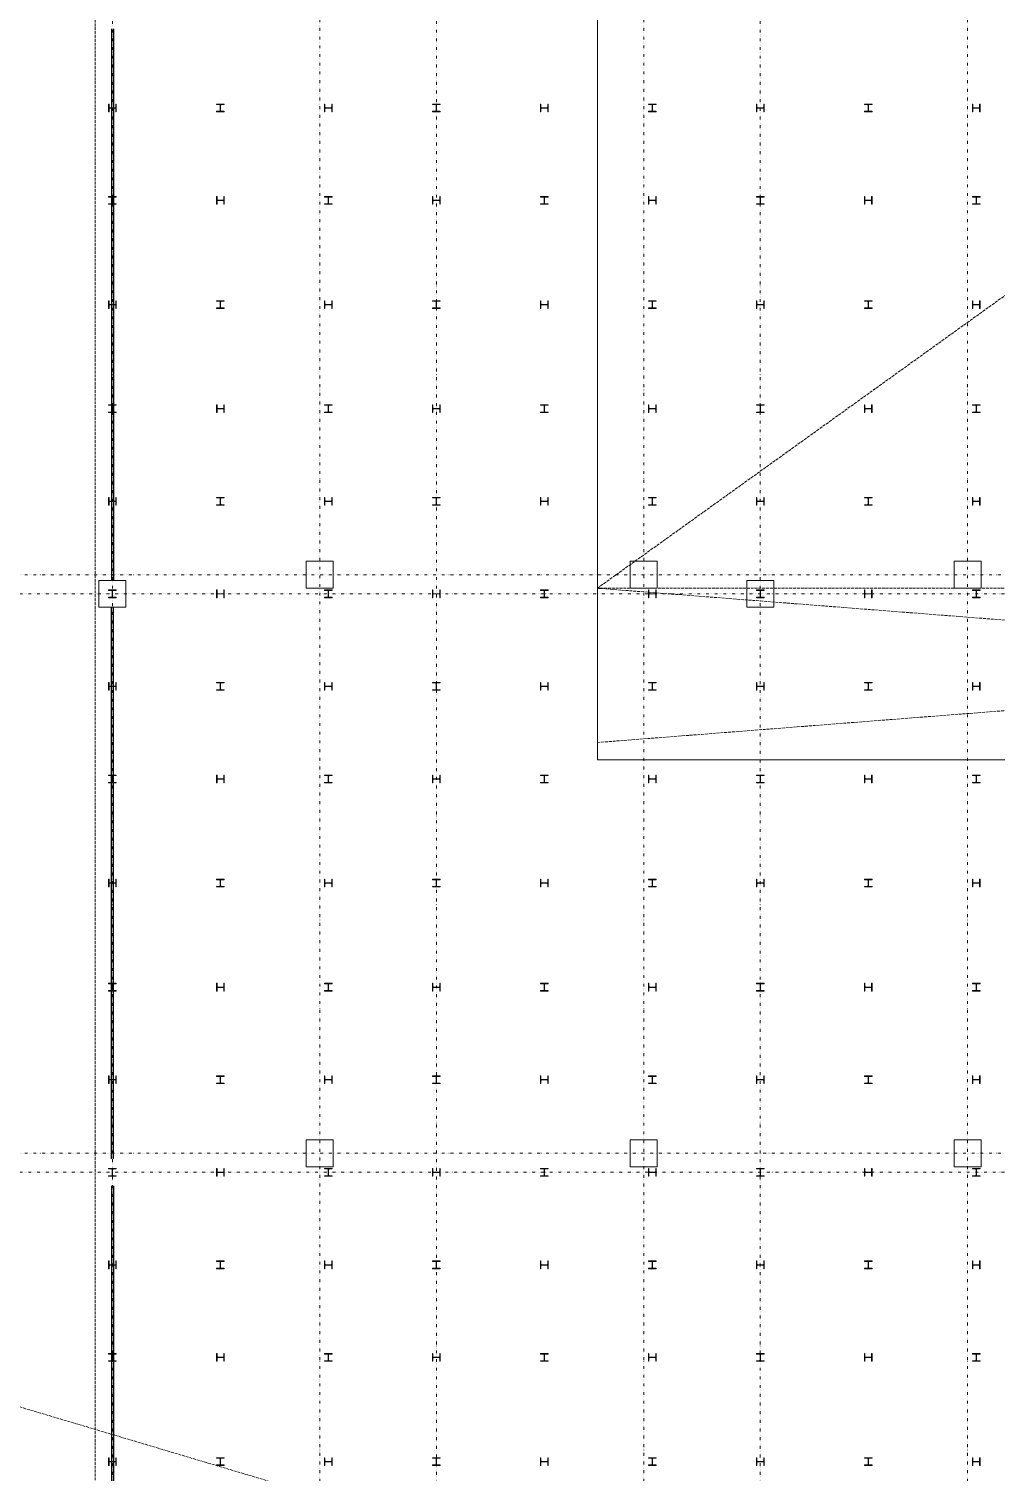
# Model space of a CAD drawing. Extents: x -168053 to 290600, y -560063 to 131745.
# Drawn here: x 174232 to 199316, y 37225 to 74650 of the extents above; entities that cross this region are included whole.
import ezdxf

# ---------------------------------------------------------------- set-up
doc = ezdxf.new("R2010")
doc.units = 0
doc.header["$LTSCALE"] = 250
for name, pattern in [('H12PL1$0$HIDDEN', [0.4, 0.3, -0.1]), ('H12PL1$0$JJP_三點線', [0.9, 0.3, -0.15, 0, -0.15, 0, -0.15, 0, -0.15]), ('H12PL25$0$HIDDEN', [0.4, 0.3, -0.1]), ('H12PL25$0$JJP_三點線', [0.9, 0.3, -0.15, 0, -0.15, 0, -0.15, 0, -0.15])]:
    doc.linetypes.add(name, pattern=pattern)
for name, color, linetype in [('H12PL1$0$A-OBJE-2D', 252, 'Continuous'), ('H12PL1$0$S-COL', 252, 'Continuous'), ('H12PL1$0$S-GRID', 252, 'Continuous'), ('H12PL25$0$A-ZONE', 252, 'Continuous'), ('H12PL25$0$S-COL', 252, 'Continuous'), ('H12PL25$0$S-GRID', 252, 'Continuous'), ('XFDP20$0$A-W-P3_(50K)', 9, 'Continuous')]:
    doc.layers.add(name, color=color, linetype=linetype)

# ---------------------------------------------------------------- blocks, each defined once
blk = doc.blocks.new('XFDP20')
at = {"layer": 'XFDP20$0$A-W-P3_(50K)', "ltscale": 0.5}
for p, q in [((176375, 74650), (176375, 60350)), ((176425, 74650), (176425, 60350)), ((176375, 45350), (176375, 59650)), ((176425, 45350), (176425, 59650)), ((176375, 44650), (176375, 30350)), ((176425, 44650), (176425, 30350))]:
    blk.add_line(p, q, dxfattribs=at)
blk = doc.blocks.new('H12PL25')
at = {"layer": 'H12PL25$0$A-ZONE', "linetype": 'H12PL25$0$HIDDEN', "lineweight": 0}
blk.add_lwpolyline([(175950, 86290), (175950, 350)], dxfattribs=at)
at = {"layer": 'H12PL25$0$S-COL', "lineweight": 0, "flags": 128}
for points in [[(176300, 72700), (176312, 72700), (176312, 72617, 0.41421356), (176325, 72604), (176475, 72604, 0.41421356), (176488, 72617), (176488, 72700), (176500, 72700), (176500, 72500), (176488, 72500), (176488, 72583, 0.41421356), (176475, 72596), (176325, 72596, 0.41421356), (176312, 72583), (176312, 72500), (176300, 72500)], [(179100, 72500), (179100, 72512), (179183, 72512, 0.41421356), (179196, 72525), (179196, 72675, 0.41421356), (179183, 72688), (179100, 72688), (179100, 72700), (179300, 72700), (179300, 72688), (179217, 72688, 0.41421356), (179204, 72675), (179204, 72525, 0.41421356), (179217, 72512), (179300, 72512), (179300, 72500)], [(181900, 72700), (181912, 72700), (181912, 72617, 0.41421356), (181925, 72604), (182075, 72604, 0.41421356), (182088, 72617), (182088, 72700), (182100, 72700), (182100, 72500), (182088, 72500), (182088, 72583, 0.41421356), (182075, 72596), (181925, 72596, 0.41421356), (181912, 72583), (181912, 72500), (181900, 72500)], [(184700, 72500), (184700, 72512), (184783, 72512, 0.41421356), (184796, 72525), (184796, 72675, 0.41421356), (184783, 72688), (184700, 72688), (184700, 72700), (184900, 72700), (184900, 72688), (184817, 72688, 0.41421356), (184804, 72675), (184804, 72525, 0.41421356), (184817, 72512), (184900, 72512), (184900, 72500)], [(187500, 72700), (187512, 72700), (187512, 72617, 0.41421356), (187525, 72604), (187675, 72604, 0.41421356), (187688, 72617), (187688, 72700), (187700, 72700), (187700, 72500), (187688, 72500), (187688, 72583, 0.41421356), (187675, 72596), (187525, 72596, 0.41421356), (187512, 72583), (187512, 72500), (187500, 72500)], [(190300, 72500), (190300, 72512), (190383, 72512, 0.41421356), (190396, 72525), (190396, 72675, 0.41421356), (190383, 72688), (190300, 72688), (190300, 72700), (190500, 72700), (190500, 72688), (190417, 72688, 0.41421356), (190404, 72675), (190404, 72525, 0.41421356), (190417, 72512), (190500, 72512), (190500, 72500)], [(193100, 72700), (193112, 72700), (193112, 72617, 0.41421356), (193125, 72604), (193275, 72604, 0.41421356), (193288, 72617), (193288, 72700), (193300, 72700), (193300, 72500), (193288, 72500), (193288, 72583, 0.41421356), (193275, 72596), (193125, 72596, 0.41421356), (193112, 72583), (193112, 72500), (193100, 72500)], [(195900, 72500), (195900, 72512), (195983, 72512, 0.41421356), (195996, 72525), (195996, 72675, 0.41421356), (195983, 72688), (195900, 72688), (195900, 72700), (196100, 72700), (196100, 72688), (196017, 72688, 0.41421356), (196004, 72675), (196004, 72525, 0.41421356), (196017, 72512), (196100, 72512), (196100, 72500)], [(198700, 72700), (198712, 72700), (198712, 72617, 0.41421356), (198725, 72604), (198875, 72604, 0.41421356), (198888, 72617), (198888, 72700), (198900, 72700), (198900, 72500), (198888, 72500), (198888, 72583, 0.41421356), (198875, 72596), (198725, 72596, 0.41421356), (198712, 72583), (198712, 72500), (198700, 72500)], [(176300, 70100), (176300, 70112), (176383, 70112, 0.41421356), (176396, 70125), (176396, 70275, 0.41421356), (176383, 70288), (176300, 70288), (176300, 70300), (176500, 70300), (176500, 70288), (176417, 70288, 0.41421356), (176404, 70275), (176404, 70125, 0.41421356), (176417, 70112), (176500, 70112), (176500, 70100)], [(179100, 70300), (179112, 70300), (179112, 70217, 0.41421356), (179125, 70204), (179275, 70204, 0.41421356), (179288, 70217), (179288, 70300), (179300, 70300), (179300, 70100), (179288, 70100), (179288, 70183, 0.41421356), (179275, 70196), (179125, 70196, 0.41421356), (179112, 70183), (179112, 70100), (179100, 70100)], [(181900, 70100), (181900, 70112), (181983, 70112, 0.41421356), (181996, 70125), (181996, 70275, 0.41421356), (181983, 70288), (181900, 70288), (181900, 70300), (182100, 70300), (182100, 70288), (182017, 70288, 0.41421356), (182004, 70275), (182004, 70125, 0.41421356), (182017, 70112), (182100, 70112), (182100, 70100)], [(184700, 70300), (184712, 70300), (184712, 70217, 0.41421356), (184725, 70204), (184875, 70204, 0.41421356), (184888, 70217), (184888, 70300), (184900, 70300), (184900, 70100), (184888, 70100), (184888, 70183, 0.41421356), (184875, 70196), (184725, 70196, 0.41421356), (184712, 70183), (184712, 70100), (184700, 70100)], [(187500, 70100), (187500, 70112), (187583, 70112, 0.41421356), (187596, 70125), (187596, 70275, 0.41421356), (187583, 70288), (187500, 70288), (187500, 70300), (187700, 70300), (187700, 70288), (187617, 70288, 0.41421356), (187604, 70275), (187604, 70125, 0.41421356), (187617, 70112), (187700, 70112), (187700, 70100)], [(190300, 70300), (190312, 70300), (190312, 70217, 0.41421356), (190325, 70204), (190475, 70204, 0.41421356), (190488, 70217), (190488, 70300), (190500, 70300), (190500, 70100), (190488, 70100), (190488, 70183, 0.41421356), (190475, 70196), (190325, 70196, 0.41421356), (190312, 70183), (190312, 70100), (190300, 70100)], [(193100, 70100), (193100, 70112), (193183, 70112, 0.41421356), (193196, 70125), (193196, 70275, 0.41421356), (193183, 70288), (193100, 70288), (193100, 70300), (193300, 70300), (193300, 70288), (193217, 70288, 0.41421356), (193204, 70275), (193204, 70125, 0.41421356), (193217, 70112), (193300, 70112), (193300, 70100)], [(195900, 70300), (195912, 70300), (195912, 70217, 0.41421356), (195925, 70204), (196075, 70204, 0.41421356), (196088, 70217), (196088, 70300), (196100, 70300), (196100, 70100), (196088, 70100), (196088, 70183, 0.41421356), (196075, 70196), (195925, 70196, 0.41421356), (195912, 70183), (195912, 70100), (195900, 70100)], [(198700, 70100), (198700, 70112), (198783, 70112, 0.41421356), (198796, 70125), (198796, 70275, 0.41421356), (198783, 70288), (198700, 70288), (198700, 70300), (198900, 70300), (198900, 70288), (198817, 70288, 0.41421356), (198804, 70275), (198804, 70125, 0.41421356), (198817, 70112), (198900, 70112), (198900, 70100)], [(176300, 67600), (176312, 67600), (176312, 67517, 0.41421356), (176325, 67504), (176475, 67504, 0.41421356), (176488, 67517), (176488, 67600), (176500, 67600), (176500, 67400), (176488, 67400), (176488, 67483, 0.41421356), (176475, 67496), (176325, 67496, 0.41421356), (176312, 67483), (176312, 67400), (176300, 67400)], [(179100, 67400), (179100, 67412), (179183, 67412, 0.41421356), (179196, 67425), (179196, 67575, 0.41421356), (179183, 67588), (179100, 67588), (179100, 67600), (179300, 67600), (179300, 67588), (179217, 67588, 0.41421356), (179204, 67575), (179204, 67425, 0.41421356), (179217, 67412), (179300, 67412), (179300, 67400)], [(181900, 67600), (181912, 67600), (181912, 67517, 0.41421356), (181925, 67504), (182075, 67504, 0.41421356), (182088, 67517), (182088, 67600), (182100, 67600), (182100, 67400), (182088, 67400), (182088, 67483, 0.41421356), (182075, 67496), (181925, 67496, 0.41421356), (181912, 67483), (181912, 67400), (181900, 67400)], [(184700, 67400), (184700, 67412), (184783, 67412, 0.41421356), (184796, 67425), (184796, 67575, 0.41421356), (184783, 67588), (184700, 67588), (184700, 67600), (184900, 67600), (184900, 67588), (184817, 67588, 0.41421356), (184804, 67575), (184804, 67425, 0.41421356), (184817, 67412), (184900, 67412), (184900, 67400)], [(187500, 67600), (187512, 67600), (187512, 67517, 0.41421356), (187525, 67504), (187675, 67504, 0.41421356), (187688, 67517), (187688, 67600), (187700, 67600), (187700, 67400), (187688, 67400), (187688, 67483, 0.41421356), (187675, 67496), (187525, 67496, 0.41421356), (187512, 67483), (187512, 67400), (187500, 67400)], [(190300, 67400), (190300, 67412), (190383, 67412, 0.41421356), (190396, 67425), (190396, 67575, 0.41421356), (190383, 67588), (190300, 67588), (190300, 67600), (190500, 67600), (190500, 67588), (190417, 67588, 0.41421356), (190404, 67575), (190404, 67425, 0.41421356), (190417, 67412), (190500, 67412), (190500, 67400)], [(193100, 67600), (193112, 67600), (193112, 67517, 0.41421356), (193125, 67504), (193275, 67504, 0.41421356), (193288, 67517), (193288, 67600), (193300, 67600), (193300, 67400), (193288, 67400), (193288, 67483, 0.41421356), (193275, 67496), (193125, 67496, 0.41421356), (193112, 67483), (193112, 67400), (193100, 67400)], [(195900, 67400), (195900, 67412), (195983, 67412, 0.41421356), (195996, 67425), (195996, 67575, 0.41421356), (195983, 67588), (195900, 67588), (195900, 67600), (196100, 67600), (196100, 67588), (196017, 67588, 0.41421356), (196004, 67575), (196004, 67425, 0.41421356), (196017, 67412), (196100, 67412), (196100, 67400)], [(198700, 67600), (198712, 67600), (198712, 67517, 0.41421356), (198725, 67504), (198875, 67504, 0.41421356), (198888, 67517), (198888, 67600), (198900, 67600), (198900, 67400), (198888, 67400), (198888, 67483, 0.41421356), (198875, 67496), (198725, 67496, 0.41421356), (198712, 67483), (198712, 67400), (198700, 67400)], [(176300, 64700), (176300, 64712), (176383, 64712, 0.41421356), (176396, 64725), (176396, 64875, 0.41421356), (176383, 64888), (176300, 64888), (176300, 64900), (176500, 64900), (176500, 64888), (176417, 64888, 0.41421356), (176404, 64875), (176404, 64725, 0.41421356), (176417, 64712), (176500, 64712), (176500, 64700)], [(179100, 64900), (179112, 64900), (179112, 64817, 0.41421356), (179125, 64804), (179275, 64804, 0.41421356), (179288, 64817), (179288, 64900), (179300, 64900), (179300, 64700), (179288, 64700), (179288, 64783, 0.41421356), (179275, 64796), (179125, 64796, 0.41421356), (179112, 64783), (179112, 64700), (179100, 64700)], [(181900, 64700), (181900, 64712), (181983, 64712, 0.41421356), (181996, 64725), (181996, 64875, 0.41421356), (181983, 64888), (181900, 64888), (181900, 64900), (182100, 64900), (182100, 64888), (182017, 64888, 0.41421356), (182004, 64875), (182004, 64725, 0.41421356), (182017, 64712), (182100, 64712), (182100, 64700)], [(184700, 64900), (184712, 64900), (184712, 64817, 0.41421356), (184725, 64804), (184875, 64804, 0.41421356), (184888, 64817), (184888, 64900), (184900, 64900), (184900, 64700), (184888, 64700), (184888, 64783, 0.41421356), (184875, 64796), (184725, 64796, 0.41421356), (184712, 64783), (184712, 64700), (184700, 64700)], [(187500, 64700), (187500, 64712), (187583, 64712, 0.41421356), (187596, 64725), (187596, 64875, 0.41421356), (187583, 64888), (187500, 64888), (187500, 64900), (187700, 64900), (187700, 64888), (187617, 64888, 0.41421356), (187604, 64875), (187604, 64725, 0.41421356), (187617, 64712), (187700, 64712), (187700, 64700)], [(190300, 64900), (190312, 64900), (190312, 64817, 0.41421356), (190325, 64804), (190475, 64804, 0.41421356), (190488, 64817), (190488, 64900), (190500, 64900), (190500, 64700), (190488, 64700), (190488, 64783, 0.41421356), (190475, 64796), (190325, 64796, 0.41421356), (190312, 64783), (190312, 64700), (190300, 64700)], [(193100, 64700), (193100, 64712), (193183, 64712, 0.41421356), (193196, 64725), (193196, 64875, 0.41421356), (193183, 64888), (193100, 64888), (193100, 64900), (193300, 64900), (193300, 64888), (193217, 64888, 0.41421356), (193204, 64875), (193204, 64725, 0.41421356), (193217, 64712), (193300, 64712), (193300, 64700)], [(195900, 64900), (195912, 64900), (195912, 64817, 0.41421356), (195925, 64804), (196075, 64804, 0.41421356), (196088, 64817), (196088, 64900), (196100, 64900), (196100, 64700), (196088, 64700), (196088, 64783, 0.41421356), (196075, 64796), (195925, 64796, 0.41421356), (195912, 64783), (195912, 64700), (195900, 64700)], [(198700, 64700), (198700, 64712), (198783, 64712, 0.41421356), (198796, 64725), (198796, 64875, 0.41421356), (198783, 64888), (198700, 64888), (198700, 64900), (198900, 64900), (198900, 64888), (198817, 64888, 0.41421356), (198804, 64875), (198804, 64725, 0.41421356), (198817, 64712), (198900, 64712), (198900, 64700)], [(176300, 62500), (176312, 62500), (176312, 62417, 0.41421356), (176325, 62404), (176475, 62404, 0.41421356), (176488, 62417), (176488, 62500), (176500, 62500), (176500, 62300), (176488, 62300), (176488, 62383, 0.41421356), (176475, 62396), (176325, 62396, 0.41421356), (176312, 62383), (176312, 62300), (176300, 62300)], [(179100, 62300), (179100, 62312), (179183, 62312, 0.41421356), (179196, 62325), (179196, 62475, 0.41421356), (179183, 62488), (179100, 62488), (179100, 62500), (179300, 62500), (179300, 62488), (179217, 62488, 0.41421356), (179204, 62475), (179204, 62325, 0.41421356), (179217, 62312), (179300, 62312), (179300, 62300)], [(181900, 62500), (181912, 62500), (181912, 62417, 0.41421356), (181925, 62404), (182075, 62404, 0.41421356), (182088, 62417), (182088, 62500), (182100, 62500), (182100, 62300), (182088, 62300), (182088, 62383, 0.41421356), (182075, 62396), (181925, 62396, 0.41421356), (181912, 62383), (181912, 62300), (181900, 62300)], [(184700, 62300), (184700, 62312), (184783, 62312, 0.41421356), (184796, 62325), (184796, 62475, 0.41421356), (184783, 62488), (184700, 62488), (184700, 62500), (184900, 62500), (184900, 62488), (184817, 62488, 0.41421356), (184804, 62475), (184804, 62325, 0.41421356), (184817, 62312), (184900, 62312), (184900, 62300)], [(187500, 62500), (187512, 62500), (187512, 62417, 0.41421356), (187525, 62404), (187675, 62404, 0.41421356), (187688, 62417), (187688, 62500), (187700, 62500), (187700, 62300), (187688, 62300), (187688, 62383, 0.41421356), (187675, 62396), (187525, 62396, 0.41421356), (187512, 62383), (187512, 62300), (187500, 62300)], [(190300, 62300), (190300, 62312), (190383, 62312, 0.41421356), (190396, 62325), (190396, 62475, 0.41421356), (190383, 62488), (190300, 62488), (190300, 62500), (190500, 62500), (190500, 62488), (190417, 62488, 0.41421356), (190404, 62475), (190404, 62325, 0.41421356), (190417, 62312), (190500, 62312), (190500, 62300)], [(193100, 62500), (193112, 62500), (193112, 62417, 0.41421356), (193125, 62404), (193275, 62404, 0.41421356), (193288, 62417), (193288, 62500), (193300, 62500), (193300, 62300), (193288, 62300), (193288, 62383, 0.41421356), (193275, 62396), (193125, 62396, 0.41421356), (193112, 62383), (193112, 62300), (193100, 62300)], [(195900, 62300), (195900, 62312), (195983, 62312, 0.41421356), (195996, 62325), (195996, 62475, 0.41421356), (195983, 62488), (195900, 62488), (195900, 62500), (196100, 62500), (196100, 62488), (196017, 62488, 0.41421356), (196004, 62475), (196004, 62325, 0.41421356), (196017, 62312), (196100, 62312), (196100, 62300)], [(198700, 62500), (198712, 62500), (198712, 62417, 0.41421356), (198725, 62404), (198875, 62404, 0.41421356), (198888, 62417), (198888, 62500), (198900, 62500), (198900, 62300), (198888, 62300), (198888, 62383, 0.41421356), (198875, 62396), (198725, 62396, 0.41421356), (198712, 62383), (198712, 62300), (198700, 62300)], [(176300, 59900), (176300, 59912), (176383, 59912, 0.41421356), (176396, 59925), (176396, 60075, 0.41421356), (176383, 60088), (176300, 60088), (176300, 60100), (176500, 60100), (176500, 60088), (176417, 60088, 0.41421356), (176404, 60075), (176404, 59925, 0.41421356), (176417, 59912), (176500, 59912), (176500, 59900)], [(179100, 60100), (179112, 60100), (179112, 60017, 0.41421356), (179125, 60004), (179275, 60004, 0.41421356), (179288, 60017), (179288, 60100), (179300, 60100), (179300, 59900), (179288, 59900), (179288, 59983, 0.41421356), (179275, 59996), (179125, 59996, 0.41421356), (179112, 59983), (179112, 59900), (179100, 59900)], [(181900, 59900), (181900, 59912), (181983, 59912, 0.41421356), (181996, 59925), (181996, 60075, 0.41421356), (181983, 60088), (181900, 60088), (181900, 60100), (182100, 60100), (182100, 60088), (182017, 60088, 0.41421356), (182004, 60075), (182004, 59925, 0.41421356), (182017, 59912), (182100, 59912), (182100, 59900)], [(184700, 60100), (184712, 60100), (184712, 60017, 0.41421356), (184725, 60004), (184875, 60004, 0.41421356), (184888, 60017), (184888, 60100), (184900, 60100), (184900, 59900), (184888, 59900), (184888, 59983, 0.41421356), (184875, 59996), (184725, 59996, 0.41421356), (184712, 59983), (184712, 59900), (184700, 59900)], [(187500, 59900), (187500, 59912), (187583, 59912, 0.41421356), (187596, 59925), (187596, 60075, 0.41421356), (187583, 60088), (187500, 60088), (187500, 60100), (187700, 60100), (187700, 60088), (187617, 60088, 0.41421356), (187604, 60075), (187604, 59925, 0.41421356), (187617, 59912), (187700, 59912), (187700, 59900)], [(190300, 60100), (190312, 60100), (190312, 60017, 0.41421356), (190325, 60004), (190475, 60004, 0.41421356), (190488, 60017), (190488, 60100), (190500, 60100), (190500, 59900), (190488, 59900), (190488, 59983, 0.41421356), (190475, 59996), (190325, 59996, 0.41421356), (190312, 59983), (190312, 59900), (190300, 59900)], [(193100, 59900), (193100, 59912), (193183, 59912, 0.41421356), (193196, 59925), (193196, 60075, 0.41421356), (193183, 60088), (193100, 60088), (193100, 60100), (193300, 60100), (193300, 60088), (193217, 60088, 0.41421356), (193204, 60075), (193204, 59925, 0.41421356), (193217, 59912), (193300, 59912), (193300, 59900)], [(195900, 60100), (195912, 60100), (195912, 60017, 0.41421356), (195925, 60004), (196075, 60004, 0.41421356), (196088, 60017), (196088, 60100), (196100, 60100), (196100, 59900), (196088, 59900), (196088, 59983, 0.41421356), (196075, 59996), (195925, 59996, 0.41421356), (195912, 59983), (195912, 59900), (195900, 59900)], [(198700, 59900), (198700, 59912), (198783, 59912, 0.41421356), (198796, 59925), (198796, 60075, 0.41421356), (198783, 60088), (198700, 60088), (198700, 60100), (198900, 60100), (198900, 60088), (198817, 60088, 0.41421356), (198804, 60075), (198804, 59925, 0.41421356), (198817, 59912), (198900, 59912), (198900, 59900)], [(176300, 57700), (176312, 57700), (176312, 57617, 0.41421356), (176325, 57604), (176475, 57604, 0.41421356), (176488, 57617), (176488, 57700), (176500, 57700), (176500, 57500), (176488, 57500), (176488, 57583, 0.41421356), (176475, 57596), (176325, 57596, 0.41421356), (176312, 57583), (176312, 57500), (176300, 57500)], [(179100, 57500), (179100, 57512), (179183, 57512, 0.41421356), (179196, 57525), (179196, 57675, 0.41421356), (179183, 57688), (179100, 57688), (179100, 57700), (179300, 57700), (179300, 57688), (179217, 57688, 0.41421356), (179204, 57675), (179204, 57525, 0.41421356), (179217, 57512), (179300, 57512), (179300, 57500)], [(181900, 57700), (181912, 57700), (181912, 57617, 0.41421356), (181925, 57604), (182075, 57604, 0.41421356), (182088, 57617), (182088, 57700), (182100, 57700), (182100, 57500), (182088, 57500), (182088, 57583, 0.41421356), (182075, 57596), (181925, 57596, 0.41421356), (181912, 57583), (181912, 57500), (181900, 57500)], [(184700, 57500), (184700, 57512), (184783, 57512, 0.41421356), (184796, 57525), (184796, 57675, 0.41421356), (184783, 57688), (184700, 57688), (184700, 57700), (184900, 57700), (184900, 57688), (184817, 57688, 0.41421356), (184804, 57675), (184804, 57525, 0.41421356), (184817, 57512), (184900, 57512), (184900, 57500)], [(187500, 57700), (187512, 57700), (187512, 57617, 0.41421356), (187525, 57604), (187675, 57604, 0.41421356), (187688, 57617), (187688, 57700), (187700, 57700), (187700, 57500), (187688, 57500), (187688, 57583, 0.41421356), (187675, 57596), (187525, 57596, 0.41421356), (187512, 57583), (187512, 57500), (187500, 57500)], [(190300, 57500), (190300, 57512), (190383, 57512, 0.41421356), (190396, 57525), (190396, 57675, 0.41421356), (190383, 57688), (190300, 57688), (190300, 57700), (190500, 57700), (190500, 57688), (190417, 57688, 0.41421356), (190404, 57675), (190404, 57525, 0.41421356), (190417, 57512), (190500, 57512), (190500, 57500)], [(193100, 57700), (193112, 57700), (193112, 57617, 0.41421356), (193125, 57604), (193275, 57604, 0.41421356), (193288, 57617), (193288, 57700), (193300, 57700), (193300, 57500), (193288, 57500), (193288, 57583, 0.41421356), (193275, 57596), (193125, 57596, 0.41421356), (193112, 57583), (193112, 57500), (193100, 57500)], [(195900, 57500), (195900, 57512), (195983, 57512, 0.41421356), (195996, 57525), (195996, 57675, 0.41421356), (195983, 57688), (195900, 57688), (195900, 57700), (196100, 57700), (196100, 57688), (196017, 57688, 0.41421356), (196004, 57675), (196004, 57525, 0.41421356), (196017, 57512), (196100, 57512), (196100, 57500)], [(198700, 57700), (198712, 57700), (198712, 57617, 0.41421356), (198725, 57604), (198875, 57604, 0.41421356), (198888, 57617), (198888, 57700), (198900, 57700), (198900, 57500), (198888, 57500), (198888, 57583, 0.41421356), (198875, 57596), (198725, 57596, 0.41421356), (198712, 57583), (198712, 57500), (198700, 57500)], [(176300, 55100), (176300, 55112), (176383, 55112, 0.41421356), (176396, 55125), (176396, 55275, 0.41421356), (176383, 55288), (176300, 55288), (176300, 55300), (176500, 55300), (176500, 55288), (176417, 55288, 0.41421356), (176404, 55275), (176404, 55125, 0.41421356), (176417, 55112), (176500, 55112), (176500, 55100)], [(179100, 55300), (179112, 55300), (179112, 55217, 0.41421356), (179125, 55204), (179275, 55204, 0.41421356), (179288, 55217), (179288, 55300), (179300, 55300), (179300, 55100), (179288, 55100), (179288, 55183, 0.41421356), (179275, 55196), (179125, 55196, 0.41421356), (179112, 55183), (179112, 55100), (179100, 55100)], [(181900, 55100), (181900, 55112), (181983, 55112, 0.41421356), (181996, 55125), (181996, 55275, 0.41421356), (181983, 55288), (181900, 55288), (181900, 55300), (182100, 55300), (182100, 55288), (182017, 55288, 0.41421356), (182004, 55275), (182004, 55125, 0.41421356), (182017, 55112), (182100, 55112), (182100, 55100)], [(184700, 55300), (184712, 55300), (184712, 55217, 0.41421356), (184725, 55204), (184875, 55204, 0.41421356), (184888, 55217), (184888, 55300), (184900, 55300), (184900, 55100), (184888, 55100), (184888, 55183, 0.41421356), (184875, 55196), (184725, 55196, 0.41421356), (184712, 55183), (184712, 55100), (184700, 55100)], [(187500, 55100), (187500, 55112), (187583, 55112, 0.41421356), (187596, 55125), (187596, 55275, 0.41421356), (187583, 55288), (187500, 55288), (187500, 55300), (187700, 55300), (187700, 55288), (187617, 55288, 0.41421356), (187604, 55275), (187604, 55125, 0.41421356), (187617, 55112), (187700, 55112), (187700, 55100)], [(190300, 55300), (190312, 55300), (190312, 55217, 0.41421356), (190325, 55204), (190475, 55204, 0.41421356), (190488, 55217), (190488, 55300), (190500, 55300), (190500, 55100), (190488, 55100), (190488, 55183, 0.41421356), (190475, 55196), (190325, 55196, 0.41421356), (190312, 55183), (190312, 55100), (190300, 55100)], [(193100, 55100), (193100, 55112), (193183, 55112, 0.41421356), (193196, 55125), (193196, 55275, 0.41421356), (193183, 55288), (193100, 55288), (193100, 55300), (193300, 55300), (193300, 55288), (193217, 55288, 0.41421356), (193204, 55275), (193204, 55125, 0.41421356), (193217, 55112), (193300, 55112), (193300, 55100)], [(195900, 55300), (195912, 55300), (195912, 55217, 0.41421356), (195925, 55204), (196075, 55204, 0.41421356), (196088, 55217), (196088, 55300), (196100, 55300), (196100, 55100), (196088, 55100), (196088, 55183, 0.41421356), (196075, 55196), (195925, 55196, 0.41421356), (195912, 55183), (195912, 55100), (195900, 55100)], [(198700, 55100), (198700, 55112), (198783, 55112, 0.41421356), (198796, 55125), (198796, 55275, 0.41421356), (198783, 55288), (198700, 55288), (198700, 55300), (198900, 55300), (198900, 55288), (198817, 55288, 0.41421356), (198804, 55275), (198804, 55125, 0.41421356), (198817, 55112), (198900, 55112), (198900, 55100)], [(176300, 52600), (176312, 52600), (176312, 52517, 0.41421356), (176325, 52504), (176475, 52504, 0.41421356), (176488, 52517), (176488, 52600), (176500, 52600), (176500, 52400), (176488, 52400), (176488, 52483, 0.41421356), (176475, 52496), (176325, 52496, 0.41421356), (176312, 52483), (176312, 52400), (176300, 52400)], [(179100, 52400), (179100, 52412), (179183, 52412, 0.41421356), (179196, 52425), (179196, 52575, 0.41421356), (179183, 52588), (179100, 52588), (179100, 52600), (179300, 52600), (179300, 52588), (179217, 52588, 0.41421356), (179204, 52575), (179204, 52425, 0.41421356), (179217, 52412), (179300, 52412), (179300, 52400)], [(181900, 52600), (181912, 52600), (181912, 52517, 0.41421356), (181925, 52504), (182075, 52504, 0.41421356), (182088, 52517), (182088, 52600), (182100, 52600), (182100, 52400), (182088, 52400), (182088, 52483, 0.41421356), (182075, 52496), (181925, 52496, 0.41421356), (181912, 52483), (181912, 52400), (181900, 52400)], [(184700, 52400), (184700, 52412), (184783, 52412, 0.41421356), (184796, 52425), (184796, 52575, 0.41421356), (184783, 52588), (184700, 52588), (184700, 52600), (184900, 52600), (184900, 52588), (184817, 52588, 0.41421356), (184804, 52575), (184804, 52425, 0.41421356), (184817, 52412), (184900, 52412), (184900, 52400)], [(187500, 52600), (187512, 52600), (187512, 52517, 0.41421356), (187525, 52504), (187675, 52504, 0.41421356), (187688, 52517), (187688, 52600), (187700, 52600), (187700, 52400), (187688, 52400), (187688, 52483, 0.41421356), (187675, 52496), (187525, 52496, 0.41421356), (187512, 52483), (187512, 52400), (187500, 52400)], [(190300, 52400), (190300, 52412), (190383, 52412, 0.41421356), (190396, 52425), (190396, 52575, 0.41421356), (190383, 52588), (190300, 52588), (190300, 52600), (190500, 52600), (190500, 52588), (190417, 52588, 0.41421356), (190404, 52575), (190404, 52425, 0.41421356), (190417, 52412), (190500, 52412), (190500, 52400)], [(193100, 52600), (193112, 52600), (193112, 52517, 0.41421356), (193125, 52504), (193275, 52504, 0.41421356), (193288, 52517), (193288, 52600), (193300, 52600), (193300, 52400), (193288, 52400), (193288, 52483, 0.41421356), (193275, 52496), (193125, 52496, 0.41421356), (193112, 52483), (193112, 52400), (193100, 52400)], [(195900, 52400), (195900, 52412), (195983, 52412, 0.41421356), (195996, 52425), (195996, 52575, 0.41421356), (195983, 52588), (195900, 52588), (195900, 52600), (196100, 52600), (196100, 52588), (196017, 52588, 0.41421356), (196004, 52575), (196004, 52425, 0.41421356), (196017, 52412), (196100, 52412), (196100, 52400)], [(198700, 52600), (198712, 52600), (198712, 52517, 0.41421356), (198725, 52504), (198875, 52504, 0.41421356), (198888, 52517), (198888, 52600), (198900, 52600), (198900, 52400), (198888, 52400), (198888, 52483, 0.41421356), (198875, 52496), (198725, 52496, 0.41421356), (198712, 52483), (198712, 52400), (198700, 52400)], [(176300, 49700), (176300, 49712), (176383, 49712, 0.41421356), (176396, 49725), (176396, 49875, 0.41421356), (176383, 49888), (176300, 49888), (176300, 49900), (176500, 49900), (176500, 49888), (176417, 49888, 0.41421356), (176404, 49875), (176404, 49725, 0.41421356), (176417, 49712), (176500, 49712), (176500, 49700)], [(179100, 49900), (179112, 49900), (179112, 49817, 0.41421356), (179125, 49804), (179275, 49804, 0.41421356), (179288, 49817), (179288, 49900), (179300, 49900), (179300, 49700), (179288, 49700), (179288, 49783, 0.41421356), (179275, 49796), (179125, 49796, 0.41421356), (179112, 49783), (179112, 49700), (179100, 49700)], [(181900, 49700), (181900, 49712), (181983, 49712, 0.41421356), (181996, 49725), (181996, 49875, 0.41421356), (181983, 49888), (181900, 49888), (181900, 49900), (182100, 49900), (182100, 49888), (182017, 49888, 0.41421356), (182004, 49875), (182004, 49725, 0.41421356), (182017, 49712), (182100, 49712), (182100, 49700)], [(184700, 49900), (184712, 49900), (184712, 49817, 0.41421356), (184725, 49804), (184875, 49804, 0.41421356), (184888, 49817), (184888, 49900), (184900, 49900), (184900, 49700), (184888, 49700), (184888, 49783, 0.41421356), (184875, 49796), (184725, 49796, 0.41421356), (184712, 49783), (184712, 49700), (184700, 49700)], [(187500, 49700), (187500, 49712), (187583, 49712, 0.41421356), (187596, 49725), (187596, 49875, 0.41421356), (187583, 49888), (187500, 49888), (187500, 49900), (187700, 49900), (187700, 49888), (187617, 49888, 0.41421356), (187604, 49875), (187604, 49725, 0.41421356), (187617, 49712), (187700, 49712), (187700, 49700)], [(190300, 49900), (190312, 49900), (190312, 49817, 0.41421356), (190325, 49804), (190475, 49804, 0.41421356), (190488, 49817), (190488, 49900), (190500, 49900), (190500, 49700), (190488, 49700), (190488, 49783, 0.41421356), (190475, 49796), (190325, 49796, 0.41421356), (190312, 49783), (190312, 49700), (190300, 49700)], [(193100, 49700), (193100, 49712), (193183, 49712, 0.41421356), (193196, 49725), (193196, 49875, 0.41421356), (193183, 49888), (193100, 49888), (193100, 49900), (193300, 49900), (193300, 49888), (193217, 49888, 0.41421356), (193204, 49875), (193204, 49725, 0.41421356), (193217, 49712), (193300, 49712), (193300, 49700)], [(195900, 49900), (195912, 49900), (195912, 49817, 0.41421356), (195925, 49804), (196075, 49804, 0.41421356), (196088, 49817), (196088, 49900), (196100, 49900), (196100, 49700), (196088, 49700), (196088, 49783, 0.41421356), (196075, 49796), (195925, 49796, 0.41421356), (195912, 49783), (195912, 49700), (195900, 49700)], [(198700, 49700), (198700, 49712), (198783, 49712, 0.41421356), (198796, 49725), (198796, 49875, 0.41421356), (198783, 49888), (198700, 49888), (198700, 49900), (198900, 49900), (198900, 49888), (198817, 49888, 0.41421356), (198804, 49875), (198804, 49725, 0.41421356), (198817, 49712), (198900, 49712), (198900, 49700)], [(176300, 47500), (176312, 47500), (176312, 47417, 0.41421356), (176325, 47404), (176475, 47404, 0.41421356), (176488, 47417), (176488, 47500), (176500, 47500), (176500, 47300), (176488, 47300), (176488, 47383, 0.41421356), (176475, 47396), (176325, 47396, 0.41421356), (176312, 47383), (176312, 47300), (176300, 47300)], [(179100, 47300), (179100, 47312), (179183, 47312, 0.41421356), (179196, 47325), (179196, 47475, 0.41421356), (179183, 47488), (179100, 47488), (179100, 47500), (179300, 47500), (179300, 47488), (179217, 47488, 0.41421356), (179204, 47475), (179204, 47325, 0.41421356), (179217, 47312), (179300, 47312), (179300, 47300)], [(181900, 47500), (181912, 47500), (181912, 47417, 0.41421356), (181925, 47404), (182075, 47404, 0.41421356), (182088, 47417), (182088, 47500), (182100, 47500), (182100, 47300), (182088, 47300), (182088, 47383, 0.41421356), (182075, 47396), (181925, 47396, 0.41421356), (181912, 47383), (181912, 47300), (181900, 47300)], [(184700, 47300), (184700, 47312), (184783, 47312, 0.41421356), (184796, 47325), (184796, 47475, 0.41421356), (184783, 47488), (184700, 47488), (184700, 47500), (184900, 47500), (184900, 47488), (184817, 47488, 0.41421356), (184804, 47475), (184804, 47325, 0.41421356), (184817, 47312), (184900, 47312), (184900, 47300)], [(187500, 47500), (187512, 47500), (187512, 47417, 0.41421356), (187525, 47404), (187675, 47404, 0.41421356), (187688, 47417), (187688, 47500), (187700, 47500), (187700, 47300), (187688, 47300), (187688, 47383, 0.41421356), (187675, 47396), (187525, 47396, 0.41421356), (187512, 47383), (187512, 47300), (187500, 47300)], [(190300, 47300), (190300, 47312), (190383, 47312, 0.41421356), (190396, 47325), (190396, 47475, 0.41421356), (190383, 47488), (190300, 47488), (190300, 47500), (190500, 47500), (190500, 47488), (190417, 47488, 0.41421356), (190404, 47475), (190404, 47325, 0.41421356), (190417, 47312), (190500, 47312), (190500, 47300)], [(193100, 47500), (193112, 47500), (193112, 47417, 0.41421356), (193125, 47404), (193275, 47404, 0.41421356), (193288, 47417), (193288, 47500), (193300, 47500), (193300, 47300), (193288, 47300), (193288, 47383, 0.41421356), (193275, 47396), (193125, 47396, 0.41421356), (193112, 47383), (193112, 47300), (193100, 47300)], [(195900, 47300), (195900, 47312), (195983, 47312, 0.41421356), (195996, 47325), (195996, 47475, 0.41421356), (195983, 47488), (195900, 47488), (195900, 47500), (196100, 47500), (196100, 47488), (196017, 47488, 0.41421356), (196004, 47475), (196004, 47325, 0.41421356), (196017, 47312), (196100, 47312), (196100, 47300)], [(198700, 47500), (198712, 47500), (198712, 47417, 0.41421356), (198725, 47404), (198875, 47404, 0.41421356), (198888, 47417), (198888, 47500), (198900, 47500), (198900, 47300), (198888, 47300), (198888, 47383, 0.41421356), (198875, 47396), (198725, 47396, 0.41421356), (198712, 47383), (198712, 47300), (198700, 47300)], [(176300, 44900), (176300, 44912), (176383, 44912, 0.41421356), (176396, 44925), (176396, 45075, 0.41421356), (176383, 45088), (176300, 45088), (176300, 45100), (176500, 45100), (176500, 45088), (176417, 45088, 0.41421356), (176404, 45075), (176404, 44925, 0.41421356), (176417, 44912), (176500, 44912), (176500, 44900)], [(179100, 45100), (179112, 45100), (179112, 45017, 0.41421356), (179125, 45004), (179275, 45004, 0.41421356), (179288, 45017), (179288, 45100), (179300, 45100), (179300, 44900), (179288, 44900), (179288, 44983, 0.41421356), (179275, 44996), (179125, 44996, 0.41421356), (179112, 44983), (179112, 44900), (179100, 44900)], [(181900, 44900), (181900, 44912), (181983, 44912, 0.41421356), (181996, 44925), (181996, 45075, 0.41421356), (181983, 45088), (181900, 45088), (181900, 45100), (182100, 45100), (182100, 45088), (182017, 45088, 0.41421356), (182004, 45075), (182004, 44925, 0.41421356), (182017, 44912), (182100, 44912), (182100, 44900)], [(184700, 45100), (184712, 45100), (184712, 45017, 0.41421356), (184725, 45004), (184875, 45004, 0.41421356), (184888, 45017), (184888, 45100), (184900, 45100), (184900, 44900), (184888, 44900), (184888, 44983, 0.41421356), (184875, 44996), (184725, 44996, 0.41421356), (184712, 44983), (184712, 44900), (184700, 44900)], [(187500, 44900), (187500, 44912), (187583, 44912, 0.41421356), (187596, 44925), (187596, 45075, 0.41421356), (187583, 45088), (187500, 45088), (187500, 45100), (187700, 45100), (187700, 45088), (187617, 45088, 0.41421356), (187604, 45075), (187604, 44925, 0.41421356), (187617, 44912), (187700, 44912), (187700, 44900)], [(190300, 45100), (190312, 45100), (190312, 45017, 0.41421356), (190325, 45004), (190475, 45004, 0.41421356), (190488, 45017), (190488, 45100), (190500, 45100), (190500, 44900), (190488, 44900), (190488, 44983, 0.41421356), (190475, 44996), (190325, 44996, 0.41421356), (190312, 44983), (190312, 44900), (190300, 44900)], [(193100, 44900), (193100, 44912), (193183, 44912, 0.41421356), (193196, 44925), (193196, 45075, 0.41421356), (193183, 45088), (193100, 45088), (193100, 45100), (193300, 45100), (193300, 45088), (193217, 45088, 0.41421356), (193204, 45075), (193204, 44925, 0.41421356), (193217, 44912), (193300, 44912), (193300, 44900)], [(195900, 45100), (195912, 45100), (195912, 45017, 0.41421356), (195925, 45004), (196075, 45004, 0.41421356), (196088, 45017), (196088, 45100), (196100, 45100), (196100, 44900), (196088, 44900), (196088, 44983, 0.41421356), (196075, 44996), (195925, 44996, 0.41421356), (195912, 44983), (195912, 44900), (195900, 44900)], [(198700, 44900), (198700, 44912), (198783, 44912, 0.41421356), (198796, 44925), (198796, 45075, 0.41421356), (198783, 45088), (198700, 45088), (198700, 45100), (198900, 45100), (198900, 45088), (198817, 45088, 0.41421356), (198804, 45075), (198804, 44925, 0.41421356), (198817, 44912), (198900, 44912), (198900, 44900)], [(176300, 42700), (176312, 42700), (176312, 42617, 0.41421356), (176325, 42604), (176475, 42604, 0.41421356), (176488, 42617), (176488, 42700), (176500, 42700), (176500, 42500), (176488, 42500), (176488, 42583, 0.41421356), (176475, 42596), (176325, 42596, 0.41421356), (176312, 42583), (176312, 42500), (176300, 42500)], [(179100, 42500), (179100, 42512), (179183, 42512, 0.41421356), (179196, 42525), (179196, 42675, 0.41421356), (179183, 42688), (179100, 42688), (179100, 42700), (179300, 42700), (179300, 42688), (179217, 42688, 0.41421356), (179204, 42675), (179204, 42525, 0.41421356), (179217, 42512), (179300, 42512), (179300, 42500)], [(181900, 42700), (181912, 42700), (181912, 42617, 0.41421356), (181925, 42604), (182075, 42604, 0.41421356), (182088, 42617), (182088, 42700), (182100, 42700), (182100, 42500), (182088, 42500), (182088, 42583, 0.41421356), (182075, 42596), (181925, 42596, 0.41421356), (181912, 42583), (181912, 42500), (181900, 42500)], [(184700, 42500), (184700, 42512), (184783, 42512, 0.41421356), (184796, 42525), (184796, 42675, 0.41421356), (184783, 42688), (184700, 42688), (184700, 42700), (184900, 42700), (184900, 42688), (184817, 42688, 0.41421356), (184804, 42675), (184804, 42525, 0.41421356), (184817, 42512), (184900, 42512), (184900, 42500)], [(187500, 42700), (187512, 42700), (187512, 42617, 0.41421356), (187525, 42604), (187675, 42604, 0.41421356), (187688, 42617), (187688, 42700), (187700, 42700), (187700, 42500), (187688, 42500), (187688, 42583, 0.41421356), (187675, 42596), (187525, 42596, 0.41421356), (187512, 42583), (187512, 42500), (187500, 42500)], [(190300, 42500), (190300, 42512), (190383, 42512, 0.41421356), (190396, 42525), (190396, 42675, 0.41421356), (190383, 42688), (190300, 42688), (190300, 42700), (190500, 42700), (190500, 42688), (190417, 42688, 0.41421356), (190404, 42675), (190404, 42525, 0.41421356), (190417, 42512), (190500, 42512), (190500, 42500)], [(193100, 42700), (193112, 42700), (193112, 42617, 0.41421356), (193125, 42604), (193275, 42604, 0.41421356), (193288, 42617), (193288, 42700), (193300, 42700), (193300, 42500), (193288, 42500), (193288, 42583, 0.41421356), (193275, 42596), (193125, 42596, 0.41421356), (193112, 42583), (193112, 42500), (193100, 42500)], [(195900, 42500), (195900, 42512), (195983, 42512, 0.41421356), (195996, 42525), (195996, 42675, 0.41421356), (195983, 42688), (195900, 42688), (195900, 42700), (196100, 42700), (196100, 42688), (196017, 42688, 0.41421356), (196004, 42675), (196004, 42525, 0.41421356), (196017, 42512), (196100, 42512), (196100, 42500)], [(198700, 42700), (198712, 42700), (198712, 42617, 0.41421356), (198725, 42604), (198875, 42604, 0.41421356), (198888, 42617), (198888, 42700), (198900, 42700), (198900, 42500), (198888, 42500), (198888, 42583, 0.41421356), (198875, 42596), (198725, 42596, 0.41421356), (198712, 42583), (198712, 42500), (198700, 42500)], [(176300, 40100), (176300, 40112), (176383, 40112, 0.41421356), (176396, 40125), (176396, 40275, 0.41421356), (176383, 40288), (176300, 40288), (176300, 40300), (176500, 40300), (176500, 40288), (176417, 40288, 0.41421356), (176404, 40275), (176404, 40125, 0.41421356), (176417, 40112), (176500, 40112), (176500, 40100)], [(179100, 40300), (179112, 40300), (179112, 40217, 0.41421356), (179125, 40204), (179275, 40204, 0.41421356), (179288, 40217), (179288, 40300), (179300, 40300), (179300, 40100), (179288, 40100), (179288, 40183, 0.41421356), (179275, 40196), (179125, 40196, 0.41421356), (179112, 40183), (179112, 40100), (179100, 40100)], [(181900, 40100), (181900, 40112), (181983, 40112, 0.41421356), (181996, 40125), (181996, 40275, 0.41421356), (181983, 40288), (181900, 40288), (181900, 40300), (182100, 40300), (182100, 40288), (182017, 40288, 0.41421356), (182004, 40275), (182004, 40125, 0.41421356), (182017, 40112), (182100, 40112), (182100, 40100)], [(184700, 40300), (184712, 40300), (184712, 40217, 0.41421356), (184725, 40204), (184875, 40204, 0.41421356), (184888, 40217), (184888, 40300), (184900, 40300), (184900, 40100), (184888, 40100), (184888, 40183, 0.41421356), (184875, 40196), (184725, 40196, 0.41421356), (184712, 40183), (184712, 40100), (184700, 40100)], [(187500, 40100), (187500, 40112), (187583, 40112, 0.41421356), (187596, 40125), (187596, 40275, 0.41421356), (187583, 40288), (187500, 40288), (187500, 40300), (187700, 40300), (187700, 40288), (187617, 40288, 0.41421356), (187604, 40275), (187604, 40125, 0.41421356), (187617, 40112), (187700, 40112), (187700, 40100)], [(190300, 40300), (190312, 40300), (190312, 40217, 0.41421356), (190325, 40204), (190475, 40204, 0.41421356), (190488, 40217), (190488, 40300), (190500, 40300), (190500, 40100), (190488, 40100), (190488, 40183, 0.41421356), (190475, 40196), (190325, 40196, 0.41421356), (190312, 40183), (190312, 40100), (190300, 40100)], [(193100, 40100), (193100, 40112), (193183, 40112, 0.41421356), (193196, 40125), (193196, 40275, 0.41421356), (193183, 40288), (193100, 40288), (193100, 40300), (193300, 40300), (193300, 40288), (193217, 40288, 0.41421356), (193204, 40275), (193204, 40125, 0.41421356), (193217, 40112), (193300, 40112), (193300, 40100)], [(195900, 40300), (195912, 40300), (195912, 40217, 0.41421356), (195925, 40204), (196075, 40204, 0.41421356), (196088, 40217), (196088, 40300), (196100, 40300), (196100, 40100), (196088, 40100), (196088, 40183, 0.41421356), (196075, 40196), (195925, 40196, 0.41421356), (195912, 40183), (195912, 40100), (195900, 40100)], [(198700, 40100), (198700, 40112), (198783, 40112, 0.41421356), (198796, 40125), (198796, 40275, 0.41421356), (198783, 40288), (198700, 40288), (198700, 40300), (198900, 40300), (198900, 40288), (198817, 40288, 0.41421356), (198804, 40275), (198804, 40125, 0.41421356), (198817, 40112), (198900, 40112), (198900, 40100)], [(176300, 37600), (176312, 37600), (176312, 37517, 0.41421356), (176325, 37504), (176475, 37504, 0.41421356), (176488, 37517), (176488, 37600), (176500, 37600), (176500, 37400), (176488, 37400), (176488, 37483, 0.41421356), (176475, 37496), (176325, 37496, 0.41421356), (176312, 37483), (176312, 37400), (176300, 37400)], [(179100, 37400), (179100, 37412), (179183, 37412, 0.41421356), (179196, 37425), (179196, 37575, 0.41421356), (179183, 37588), (179100, 37588), (179100, 37600), (179300, 37600), (179300, 37588), (179217, 37588, 0.41421356), (179204, 37575), (179204, 37425, 0.41421356), (179217, 37412), (179300, 37412), (179300, 37400)], [(181900, 37600), (181912, 37600), (181912, 37517, 0.41421356), (181925, 37504), (182075, 37504, 0.41421356), (182088, 37517), (182088, 37600), (182100, 37600), (182100, 37400), (182088, 37400), (182088, 37483, 0.41421356), (182075, 37496), (181925, 37496, 0.41421356), (181912, 37483), (181912, 37400), (181900, 37400)], [(184700, 37400), (184700, 37412), (184783, 37412, 0.41421356), (184796, 37425), (184796, 37575, 0.41421356), (184783, 37588), (184700, 37588), (184700, 37600), (184900, 37600), (184900, 37588), (184817, 37588, 0.41421356), (184804, 37575), (184804, 37425, 0.41421356), (184817, 37412), (184900, 37412), (184900, 37400)], [(187500, 37600), (187512, 37600), (187512, 37517, 0.41421356), (187525, 37504), (187675, 37504, 0.41421356), (187688, 37517), (187688, 37600), (187700, 37600), (187700, 37400), (187688, 37400), (187688, 37483, 0.41421356), (187675, 37496), (187525, 37496, 0.41421356), (187512, 37483), (187512, 37400), (187500, 37400)], [(190300, 37400), (190300, 37412), (190383, 37412, 0.41421356), (190396, 37425), (190396, 37575, 0.41421356), (190383, 37588), (190300, 37588), (190300, 37600), (190500, 37600), (190500, 37588), (190417, 37588, 0.41421356), (190404, 37575), (190404, 37425, 0.41421356), (190417, 37412), (190500, 37412), (190500, 37400)], [(193100, 37600), (193112, 37600), (193112, 37517, 0.41421356), (193125, 37504), (193275, 37504, 0.41421356), (193288, 37517), (193288, 37600), (193300, 37600), (193300, 37400), (193288, 37400), (193288, 37483, 0.41421356), (193275, 37496), (193125, 37496, 0.41421356), (193112, 37483), (193112, 37400), (193100, 37400)], [(195900, 37400), (195900, 37412), (195983, 37412, 0.41421356), (195996, 37425), (195996, 37575, 0.41421356), (195983, 37588), (195900, 37588), (195900, 37600), (196100, 37600), (196100, 37588), (196017, 37588, 0.41421356), (196004, 37575), (196004, 37425, 0.41421356), (196017, 37412), (196100, 37412), (196100, 37400)], [(198700, 37600), (198712, 37600), (198712, 37517, 0.41421356), (198725, 37504), (198875, 37504, 0.41421356), (198888, 37517), (198888, 37600), (198900, 37600), (198900, 37400), (198888, 37400), (198888, 37483, 0.41421356), (198875, 37496), (198725, 37496, 0.41421356), (198712, 37483), (198712, 37400), (198700, 37400)]]:
    blk.add_lwpolyline(points, format="xyb", close=True, dxfattribs=at)
for points in [[(176050, 59650), (176750, 59650), (176750, 60350), (176050, 60350)], [(192850, 59650), (193550, 59650), (193550, 60350), (192850, 60350)]]:
    blk.add_lwpolyline(points, close=True, dxfattribs=at)
at = {"layer": 'H12PL25$0$S-GRID', "linetype": 'H12PL25$0$JJP_三點線', "lineweight": 0}
for p, q in [((176400, 128250), (176400, -28000)), ((184800, 128250), (184800, -28000)), ((193200, 128250), (193200, -28000)), ((-29000, 60000), (289600, 60000)), ((-29000, 45000), (289600, 45000))]:
    blk.add_line(p, q, dxfattribs=at)
blk.add_blockref('XFDP20', (0, 0))
blk = doc.blocks.new('H12PL1')
at = {"layer": 'H12PL1$0$A-OBJE-2D', "linetype": 'H12PL1$0$HIDDEN', "lineweight": 0}
for p, q in [((192000, 59650), (234750, 90350)), ((17650, 85950), (243150, 18700)), ((192000, 55650), (243150, 59650)), ((243150, 55650), (192000, 59650))]:
    blk.add_line(p, q, dxfattribs=at)
at = {"layer": 'H12PL1$0$A-OBJE-2D', "lineweight": 0}
blk.add_lwpolyline([(192000, 85950), (192000, 55200), (238800, 55200), (238800, 55650), (243150, 55650)], dxfattribs=at)
at = {"layer": 'H12PL1$0$A-OBJE-2D', "linetype": 'H12PL1$0$HIDDEN', "lineweight": 0}
blk.add_lwpolyline([(243150, 59650), (192000, 59650)], dxfattribs=at)
at = {"layer": 'H12PL1$0$S-COL', "lineweight": 0, "flags": 128}
for points in [[(184450, 59650), (185150, 59650), (185150, 60350), (184450, 60350)], [(192850, 59650), (193550, 59650), (193550, 60350), (192850, 60350)], [(201250, 59650), (201950, 59650), (201950, 60350), (201250, 60350)], [(184450, 44650), (185150, 44650), (185150, 45350), (184450, 45350)], [(192850, 44650), (193550, 44650), (193550, 45350), (192850, 45350)], [(201250, 44650), (201950, 44650), (201950, 45350), (201250, 45350)]]:
    blk.add_lwpolyline(points, close=True, dxfattribs=at)
at = {"layer": 'H12PL1$0$S-GRID', "linetype": 'H12PL1$0$JJP_三點線', "lineweight": 0}
for p, q in [((184800, 128250), (184800, -28000)), ((193200, 128250), (193200, -28000)), ((201600, 128250), (201600, -28000)), ((-29000, 60000), (289600, 60000)), ((-29000, 45000), (289600, 45000))]:
    blk.add_line(p, q, dxfattribs=at)

msp = doc.modelspace()

# ---------------------------------------------------------------- block references
msp.add_blockref('H12PL25', (0, 0))

# ---------------------------------------------------------------- next in the draw order: block references
msp.add_blockref('H12PL1', (-3024, 495))

doc.saveas('drawing.dxf')
